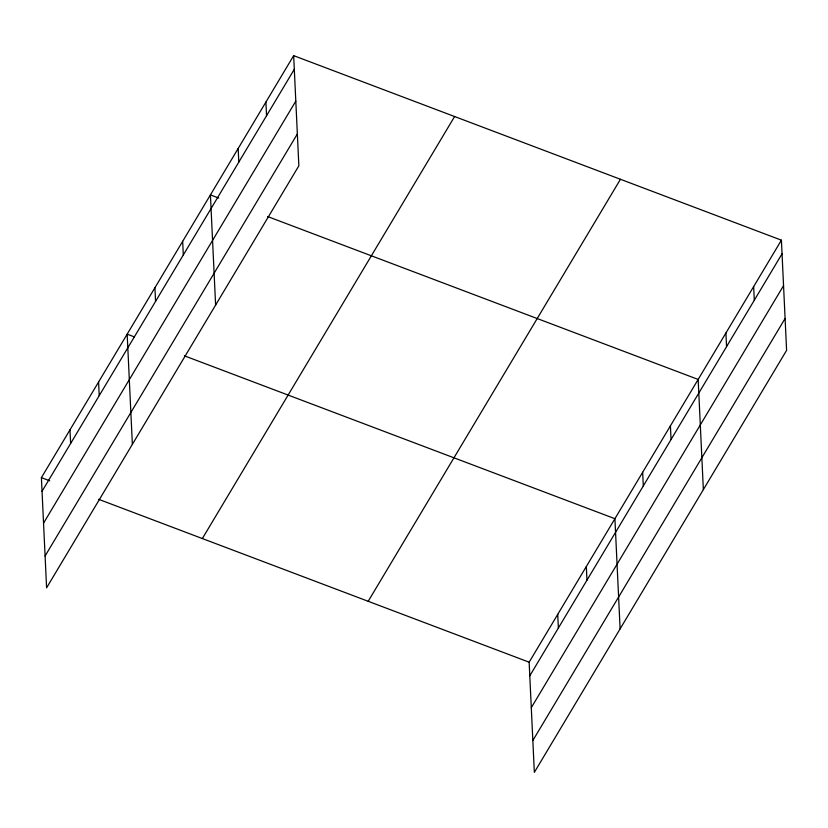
<?xml version="1.0" encoding="UTF-8"?>
<svg xmlns="http://www.w3.org/2000/svg" width="828" height="828" viewBox="0 0 828 828"><rect width="100%" height="100%" fill="white"/><g stroke="black" fill="none" stroke-linecap="round" stroke-linejoin="round"><path stroke-width="1.24" d="M293.661 55.642L298.856 165.807L46.596 587.828L41.4 477.652L293.661 55.642L781.404 240.172L786.6 350.347L534.339 772.358L529.144 662.193L781.404 240.172M42.042 491.294L294.302 69.283M43.542 523.151L295.803 101.13M45.095 555.971L297.356 133.95M202.353 538.552L454.613 116.531M368.191 601.294L620.451 179.283M529.785 675.834L782.046 253.823M531.286 707.692L783.547 285.67M532.839 740.511L785.099 318.49M218.758 198.058L210.416 194.901L215.611 305.077M267.641 216.553L698.159 379.441L703.355 489.617M134.322 336.872L127.17 334.17L132.366 444.336M184.396 355.823L614.914 518.701L620.11 628.876M41.4 477.652L49.742 480.809M98.625 499.305L529.144 662.193M753.656 286.602L754.298 300.243M725.908 333.022L726.549 346.663M670.411 425.861L671.053 439.502M642.663 472.281L643.304 485.922M586.327 566.538L586.969 580.18M557.73 614.366L558.382 628.007M265.912 102.061L266.554 115.703M238.164 148.481L238.806 162.122M182.667 241.321L183.309 254.962M154.919 287.74L155.56 301.392M98.584 381.998L99.225 395.639M69.987 429.825L70.628 443.466"/></g></svg>
